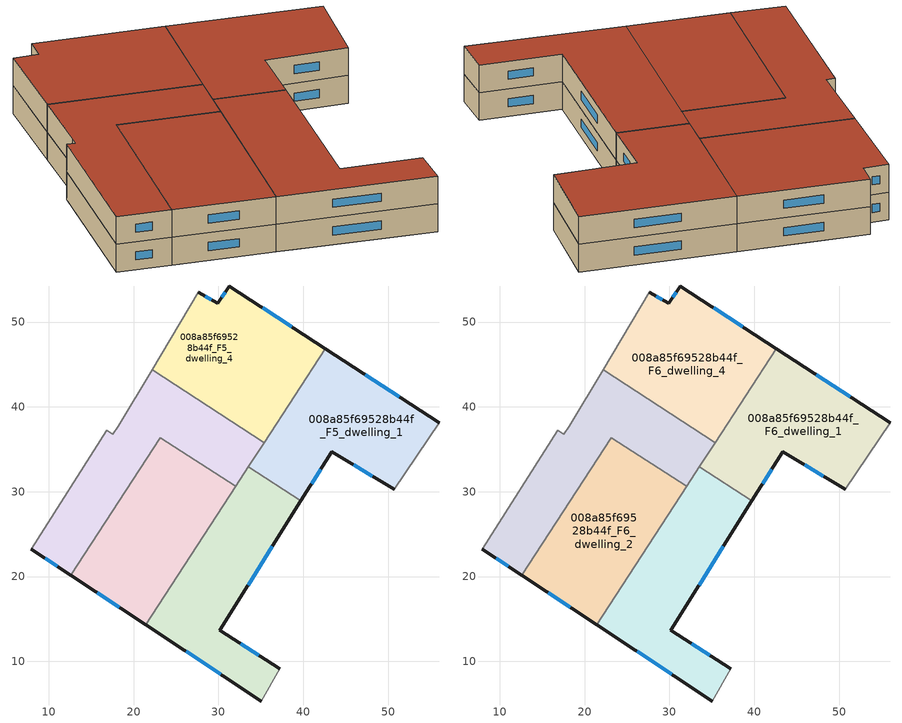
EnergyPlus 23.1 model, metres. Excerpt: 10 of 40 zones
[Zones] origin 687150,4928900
008a85f69528b44f_F5_dwelling_0
 floor to 008a85f69528b44f_F4_dwelling_0 (EU_floor_Construction): 39.72,28.91 30.13,13.66 37.23,9.14 35.07,5.34 22.89,13.38 35,31.98 z15
 floor to 008a85f69528b44f_F4_dwelling_2 (EU_floor_Construction): 33.49,29.66 22.89,13.38 21.43,14.35 32.01,30.62 z15
 floor to 008a85f69528b44f_F4_dwelling_3 (EU_floor_Construction): 35,31.98 33.49,29.66 32.02,30.62 33.53,32.94 z15
 wall outside (EU_wall_Construction): 37.23,9.14 30.13,13.66 39.72,28.91 / 21.43,14.35 35.07,5.34 z15:18
 wall adiabatic (EU_wall_Construction): 35.07,5.34 37.23,9.14 z15:18
 wall to 008a85f69528b44f_F5_dwelling_1 (EU_wall_Construction): 39.72,28.91 33.53,32.94 z15:18
 wall to 008a85f69528b44f_F5_dwelling_2 (EU_wall_Construction): 32.02,30.62 21.43,14.35 z15:18
 wall to 008a85f69528b44f_F5_dwelling_3 (EU_wall_Construction): 33.53,32.94 32.02,30.62 z15:18
 window (EU_Window_Construction): 33.5,19.01 36.36,23.56 / 34.74,10.72 32.62,12.07 / 26.21,11.19 30.29,8.5 z16.05:16.95
008a85f69528b44f_F5_dwelling_1
 floor to 008a85f69528b44f_F4_dwelling_1 (EU_floor_Construction): 56.02,38.13 50.69,30.3 43.36,34.7 40.19,29.65 35.48,32.71 44.07,45.91 z15
 floor to 008a85f69528b44f_F4_dwelling_0 (EU_floor_Construction): 40.19,29.65 39.72,28.91 35,31.98 35.48,32.71 z15
 floor to 008a85f69528b44f_F4_dwelling_3 (EU_floor_Construction): 44.07,45.91 35,31.98 33.53,32.94 42.59,46.87 z15
 wall outside (EU_wall_Construction): 39.72,28.91 43.36,34.7 50.69,30.3 / 56.02,38.13 42.59,46.87 z15:18
 wall adiabatic (EU_wall_Construction): 50.69,30.3 56.02,38.13 z15:18
 wall to 008a85f69528b44f_F5_dwelling_4 (EU_wall_Construction): 42.59,46.87 35.39,35.79 z15:18
 wall to 008a85f69528b44f_F5_dwelling_3 (EU_wall_Construction): 35.39,35.79 33.53,32.94 z15:18
 window (EU_Window_Construction): 45.93,33.15 48.12,31.84 / 41,30.94 42.09,32.67 / 51.31,41.19 47.3,43.8 z16.05:16.95
008a85f69528b44f_F5_dwelling_2
 floor to 008a85f69528b44f_F4_dwelling_2 (EU_floor_Construction): 32.01,30.62 21.43,14.35 15.56,18.22 26.12,34.45 z15
 floor to 008a85f69528b44f_F4_dwelling_4 (EU_floor_Construction): 25.76,33.89 15.56,18.22 12.62,20.16 22.8,35.81 z15
 floor to 008a85f69528b44f_F4_dwelling_5 (EU_floor_Construction): 26.12,34.46 25.76,33.89 22.8,35.81 23.17,36.38 z15
 wall outside (EU_wall_Construction): 12.62,20.16 21.43,14.35 z15:18
 wall to 008a85f69528b44f_F5_dwelling_3 (EU_wall_Construction): 32.02,30.62 23.17,36.38 12.62,20.16 z15:18
 window (EU_Window_Construction): 15.71,18.12 18.34,16.39 z16.05:16.95
008a85f69528b44f_F5_dwelling_3
 floor to 008a85f69528b44f_F4_dwelling_4 (EU_floor_Construction): 22.8,35.81 12.62,20.16 7.94,23.25 16.82,37.25 17.57,36.75 18.19,37.75 18.66,38.51 z15
 floor to 008a85f69528b44f_F4_dwelling_3 (EU_floor_Construction): 35.39,35.79 32.02,30.62 26.12,34.46 29.49,39.63 z15
 floor to 008a85f69528b44f_F4_dwelling_5 (EU_floor_Construction): 29.49,39.63 26.12,34.46 23.17,36.38 22.8,35.81 18.66,38.51 22.18,44.39 z15
 wall outside (EU_wall_Construction): 7.94,23.25 12.62,20.16 z15:18
 wall adiabatic (EU_wall_Construction): 22.18,44.39 18.19,37.75 17.57,36.75 16.82,37.25 7.94,23.25 z15:18
 wall to 008a85f69528b44f_F5_dwelling_4 (EU_wall_Construction): 35.39,35.79 22.18,44.39 z15:18
 window (EU_Window_Construction): 9.58,22.17 10.98,21.24 z16.05:16.95
008a85f69528b44f_F5_dwelling_4
 floor to 008a85f69528b44f_F4_dwelling_3 (EU_floor_Construction): 42.59,46.87 35.39,35.79 29.49,39.63 36.7,50.7 z15
 floor to 008a85f69528b44f_F4_dwelling_5 (EU_floor_Construction): 36.7,50.7 29.49,39.63 22.18,44.39 27.65,53.49 29.94,52.19 31.26,54.25 z15
 wall outside (EU_wall_Construction): 42.59,46.87 31.26,54.25 29.94,52.19 27.65,53.49 z15:18
 wall adiabatic (EU_wall_Construction): 27.65,53.49 22.18,44.39 z15:18
 window (EU_Window_Construction): 29.13,52.64 28.45,53.03 / 30.79,53.52 30.4,52.91 / 38.62,49.46 35.23,51.66 z16.05:16.95
008a85f69528b44f_F6_dwelling_0
 floor to 008a85f69528b44f_F5_dwelling_0 (EU_floor_Construction): 39.72,28.91 30.13,13.66 37.23,9.14 35.07,5.34 21.43,14.35 33.53,32.94 z18
 wall outside (EU_wall_Construction): 37.23,9.14 30.13,13.66 39.72,28.91 / 21.43,14.35 35.07,5.34 z18:21
 wall adiabatic (EU_wall_Construction): 35.07,5.34 37.23,9.14 z18:21
 wall to 008a85f69528b44f_F6_dwelling_1 (EU_wall_Construction): 39.72,28.91 33.53,32.94 z18:21
 wall to 008a85f69528b44f_F6_dwelling_2 (EU_wall_Construction): 32.02,30.62 21.43,14.35 z18:21
 wall to 008a85f69528b44f_F6_dwelling_3 (EU_wall_Construction): 33.53,32.94 32.02,30.62 z18:21
 window (EU_Window_Construction): 33.5,19.01 36.36,23.56 / 34.74,10.72 32.62,12.07 / 26.21,11.19 30.29,8.5 z19.05:19.95
 roof outside (EU_roof_Construction): 37.23,9.14 30.13,13.66 39.72,28.91 33.53,32.94 21.43,14.35 35.07,5.34 z21
008a85f69528b44f_F6_dwelling_1
 floor to 008a85f69528b44f_F5_dwelling_1 (EU_floor_Construction): 56.02,38.13 50.69,30.3 43.36,34.7 39.72,28.91 33.53,32.94 42.59,46.87 z18
 wall outside (EU_wall_Construction): 39.72,28.91 43.36,34.7 50.69,30.3 / 56.02,38.13 42.59,46.87 z18:21
 wall adiabatic (EU_wall_Construction): 50.69,30.3 56.02,38.13 z18:21
 wall to 008a85f69528b44f_F6_dwelling_4 (EU_wall_Construction): 42.59,46.87 35.39,35.79 z18:21
 wall to 008a85f69528b44f_F6_dwelling_3 (EU_wall_Construction): 35.39,35.79 33.53,32.94 z18:21
 window (EU_Window_Construction): 45.93,33.15 48.12,31.84 / 41,30.94 42.09,32.67 / 51.31,41.19 47.3,43.8 z19.05:19.95
 roof outside (EU_roof_Construction): 50.69,30.3 56.02,38.13 42.59,46.87 33.53,32.94 39.72,28.91 43.36,34.7 z21
008a85f69528b44f_F6_dwelling_2
 floor to 008a85f69528b44f_F5_dwelling_2 (EU_floor_Construction): 32.02,30.62 21.43,14.35 12.62,20.16 23.17,36.38 z18
 wall outside (EU_wall_Construction): 12.62,20.16 21.43,14.35 z18:21
 wall to 008a85f69528b44f_F6_dwelling_3 (EU_wall_Construction): 32.02,30.62 23.17,36.38 12.62,20.16 z18:21
 window (EU_Window_Construction): 15.71,18.12 18.34,16.39 z19.05:19.95
 roof outside (EU_roof_Construction): 21.43,14.35 32.02,30.62 23.17,36.38 12.62,20.16 z21
008a85f69528b44f_F6_dwelling_3
 floor to 008a85f69528b44f_F5_dwelling_3 (EU_floor_Construction): 35.39,35.79 32.02,30.62 23.17,36.38 12.62,20.16 7.94,23.25 16.82,37.25 17.57,36.75 18.19,37.75 22.18,44.39 z18
 wall outside (EU_wall_Construction): 7.94,23.25 12.62,20.16 z18:21
 wall adiabatic (EU_wall_Construction): 22.18,44.39 18.19,37.75 17.57,36.75 16.82,37.25 7.94,23.25 z18:21
 wall to 008a85f69528b44f_F6_dwelling_4 (EU_wall_Construction): 35.39,35.79 22.18,44.39 z18:21
 window (EU_Window_Construction): 9.58,22.17 10.98,21.24 z19.05:19.95
 roof outside (EU_roof_Construction): 32.02,30.62 35.39,35.79 22.18,44.39 18.19,37.75 17.57,36.75 16.82,37.25 7.94,23.25 12.62,20.16 23.17,36.38 z21
008a85f69528b44f_F6_dwelling_4
 floor to 008a85f69528b44f_F5_dwelling_4 (EU_floor_Construction): 42.59,46.87 35.39,35.79 22.18,44.39 27.65,53.49 29.94,52.19 31.26,54.25 z18
 wall outside (EU_wall_Construction): 42.59,46.87 31.26,54.25 29.94,52.19 27.65,53.49 z18:21
 wall adiabatic (EU_wall_Construction): 27.65,53.49 22.18,44.39 z18:21
 window (EU_Window_Construction): 29.13,52.64 28.45,53.03 / 30.79,53.52 30.4,52.91 / 38.62,49.46 35.23,51.66 z19.05:19.95
 roof outside (EU_roof_Construction): 35.39,35.79 42.59,46.87 31.26,54.25 29.94,52.19 27.65,53.49 22.18,44.39 z21
[Building]
EU S2 Campaign: North Axis=0; Terrain=City; Solar Distribution=FullExterior
[Site:Location]
Bologna: Latitude=44.5; Longitude=11.25; Time Zone=1; Elevation=37
[SizingPeriod:WeatherFileDays]
AnnualSizingPeriod: Begin Month=1; Begin Day of Month=1; End Month=12; End Day of Month=31; Day of Week for Start Day=Monday; Use Weather File Daylight Saving Period=No; Use Weather File Rain and Snow Indicators=No
[MATERIAL]
EU_InternalMass_Material: Roughness=MediumRough; Thickness=0.1; Conductivity=1; Density=1800; Specific Heat=900; Thermal Absorptance=0.9; Solar Absorptance=0.7; Visible Absorptance=0.7
[MATERIAL:NOMASS] Roughness=MediumRough; Thermal Absorptance=0.9; Solar Absorptance=0.7; Visible Absorptance=0.7
Name | Thermal Resistance
EU_wall_NoMass | 0.890213
EU_roof_NoMass | 0.636128
EU_floor_NoMass | 0.79516
[WINDOWMATERIAL:SIMPLEGLAZINGSYSTEM]
EU_Window_SimpleGlazing: UFactor=4.49146; Solar Heat Gain Coefficient=0.85; Visible Transmittance=0.85
[CONSTRUCTION]
EU_wall_Construction: EU_wall_NoMass
EU_roof_Construction: EU_roof_NoMass
EU_floor_Construction: EU_floor_NoMass
EU_InternalMass_Construction: EU_InternalMass_Material
EU_Window_Construction: EU_Window_SimpleGlazing
[ZONE] Type=1; Multiplier=1; Ceiling Height=autocalculate; Floor Area=autocalculate; Part of Total Floor Area=Yes
Name | Volume
008a85f69528b44f_F5_dwelling_0; 008a85f69528b44f_F6_dwelling_0 | 613.805
008a85f69528b44f_F5_dwelling_1; 008a85f69528b44f_F6_dwelling_1 | 613.761
008a85f69528b44f_F5_dwelling_2; 008a85f69528b44f_F6_dwelling_2 | 613.686
008a85f69528b44f_F5_dwelling_3; 008a85f69528b44f_F6_dwelling_3 | 613.778
008a85f69528b44f_F5_dwelling_4; 008a85f69528b44f_F6_dwelling_4 | 613.734
[INTERNALMASS] Construction=EU_InternalMass_Construction
Name | Zone or ZoneList | Surface Area
008a85f69528b44f_F5_dwelling_0_EU_InternalMass | 008a85f69528b44f_F5_dwelling_0 | 204.601
008a85f69528b44f_F5_dwelling_1_EU_InternalMass | 008a85f69528b44f_F5_dwelling_1 | 204.587
008a85f69528b44f_F5_dwelling_2_EU_InternalMass | 008a85f69528b44f_F5_dwelling_2 | 204.56
008a85f69528b44f_F5_dwelling_3_EU_InternalMass | 008a85f69528b44f_F5_dwelling_3 | 204.593
008a85f69528b44f_F5_dwelling_4_EU_InternalMass | 008a85f69528b44f_F5_dwelling_4 | 204.58
008a85f69528b44f_F6_dwelling_0_EU_InternalMass | 008a85f69528b44f_F6_dwelling_0 | 204.601
008a85f69528b44f_F6_dwelling_1_EU_InternalMass | 008a85f69528b44f_F6_dwelling_1 | 204.587
008a85f69528b44f_F6_dwelling_2_EU_InternalMass | 008a85f69528b44f_F6_dwelling_2 | 204.56
008a85f69528b44f_F6_dwelling_3_EU_InternalMass | 008a85f69528b44f_F6_dwelling_3 | 204.593
008a85f69528b44f_F6_dwelling_4_EU_InternalMass | 008a85f69528b44f_F6_dwelling_4 | 204.58
[OTHEREQUIPMENT] Fuel Type=Electricity; Design Level Calculation Method=Watts/Area; Power per Zone Floor Area=1; Fraction Latent=0; Fraction Radiant=0; Fraction Lost=0; Carbon Dioxide Generation Rate=0; EndUse Subcategory=EU_Step8_InternalGains
Name | Zone or ZoneList or Space or SpaceList | Schedule
EU_Step8_InternalGain_008a85f69528b44f_F5_dwelling_0_f000 | 008a85f69528b44f_F5_dwelling_0 | EU_Step8_GainSchedule_008a85f69528b44f_F5_dwelling_0_f000
EU_Step8_InternalGain_008a85f69528b44f_F5_dwelling_1_f000 | 008a85f69528b44f_F5_dwelling_1 | EU_Step8_GainSchedule_008a85f69528b44f_F5_dwelling_1_f000
EU_Step8_InternalGain_008a85f69528b44f_F5_dwelling_2_f000 | 008a85f69528b44f_F5_dwelling_2 | EU_Step8_GainSchedule_008a85f69528b44f_F5_dwelling_2_f000
EU_Step8_InternalGain_008a85f69528b44f_F5_dwelling_3_f000 | 008a85f69528b44f_F5_dwelling_3 | EU_Step8_GainSchedule_008a85f69528b44f_F5_dwelling_3_f000
EU_Step8_InternalGain_008a85f69528b44f_F5_dwelling_4_f000 | 008a85f69528b44f_F5_dwelling_4 | EU_Step8_GainSchedule_008a85f69528b44f_F5_dwelling_4_f000
EU_Step8_InternalGain_008a85f69528b44f_F6_dwelling_0_f000 | 008a85f69528b44f_F6_dwelling_0 | EU_Step8_GainSchedule_008a85f69528b44f_F6_dwelling_0_f000
EU_Step8_InternalGain_008a85f69528b44f_F6_dwelling_1_f000 | 008a85f69528b44f_F6_dwelling_1 | EU_Step8_GainSchedule_008a85f69528b44f_F6_dwelling_1_f000
EU_Step8_InternalGain_008a85f69528b44f_F6_dwelling_2_f000 | 008a85f69528b44f_F6_dwelling_2 | EU_Step8_GainSchedule_008a85f69528b44f_F6_dwelling_2_f000
EU_Step8_InternalGain_008a85f69528b44f_F6_dwelling_3_f000 | 008a85f69528b44f_F6_dwelling_3 | EU_Step8_GainSchedule_008a85f69528b44f_F6_dwelling_3_f000
EU_Step8_InternalGain_008a85f69528b44f_F6_dwelling_4_f000 | 008a85f69528b44f_F6_dwelling_4 | EU_Step8_GainSchedule_008a85f69528b44f_F6_dwelling_4_f000
[ZONEVENTILATION:DESIGNFLOWRATE] Schedule=EU_AlwaysOn; Design Flow Rate Calculation Method=AirChanges/Hour; Air Changes per Hour=0.718634; Ventilation Type=Natural; Fan Pressure Rise=0; Fan Total Efficiency=1; Constant Term Coefficient=1; Temperature Term Coefficient=0; Velocity Term Coefficient=0; Velocity Squared Term Coefficient=0; Minimum Indoor Temperature=-100; Maximum Indoor Temperature=100; Delta Temperature=-100; Minimum Outdoor Temperature=-100; Maximum Outdoor Temperature=100; Maximum Wind Speed=40
Name | Zone or ZoneList or Space or SpaceList
EU_ConstantAir_008a85f69528b44f_F5_dwelling_0 | 008a85f69528b44f_F5_dwelling_0
EU_ConstantAir_008a85f69528b44f_F5_dwelling_1 | 008a85f69528b44f_F5_dwelling_1
EU_ConstantAir_008a85f69528b44f_F5_dwelling_2 | 008a85f69528b44f_F5_dwelling_2
EU_ConstantAir_008a85f69528b44f_F5_dwelling_3 | 008a85f69528b44f_F5_dwelling_3
EU_ConstantAir_008a85f69528b44f_F5_dwelling_4 | 008a85f69528b44f_F5_dwelling_4
EU_ConstantAir_008a85f69528b44f_F6_dwelling_0 | 008a85f69528b44f_F6_dwelling_0
EU_ConstantAir_008a85f69528b44f_F6_dwelling_1 | 008a85f69528b44f_F6_dwelling_1
EU_ConstantAir_008a85f69528b44f_F6_dwelling_2 | 008a85f69528b44f_F6_dwelling_2
EU_ConstantAir_008a85f69528b44f_F6_dwelling_3 | 008a85f69528b44f_F6_dwelling_3
EU_ConstantAir_008a85f69528b44f_F6_dwelling_4 | 008a85f69528b44f_F6_dwelling_4
[HVACTEMPLATE:THERMOSTAT] Constant Heating Setpoint=20; Constant Cooling Setpoint=50
EU_HeatOnly_008a85f69528b44f_F2_dwelling_2; EU_HeatOnly_008a85f69528b44f_F2_dwelling_3; EU_HeatOnly_008a85f69528b44f_F2_dwelling_4; EU_HeatOnly_008a85f69528b44f_F2_dwelling_5; EU_HeatOnly_008a85f69528b44f_F3_dwelling_0; EU_HeatOnly_008a85f69528b44f_F3_dwelling_1; EU_HeatOnly_008a85f69528b44f_F3_dwelling_2; EU_HeatOnly_008a85f69528b44f_F3_dwelling_3; EU_HeatOnly_008a85f69528b44f_F3_dwelling_4; EU_HeatOnly_008a85f69528b44f_F3_dwelling_5; EU_HeatOnly_008a85f69528b44f_F4_dwelling_0; EU_HeatOnly_008a85f69528b44f_F4_dwelling_1; EU_HeatOnly_008a85f69528b44f_F4_dwelling_2; EU_HeatOnly_008a85f69528b44f_F4_dwelling_3; EU_HeatOnly_008a85f69528b44f_F4_dwelling_4; EU_HeatOnly_008a85f69528b44f_F4_dwelling_5; EU_HeatOnly_008a85f69528b44f_F5_dwelling_0; EU_HeatOnly_008a85f69528b44f_F5_dwelling_1; EU_HeatOnly_008a85f69528b44f_F5_dwelling_2; EU_HeatOnly_008a85f69528b44f_F5_dwelling_3; EU_HeatOnly_008a85f69528b44f_F5_dwelling_4; EU_HeatOnly_008a85f69528b44f_F6_dwelling_0; EU_HeatOnly_008a85f69528b44f_F6_dwelling_1; EU_HeatOnly_008a85f69528b44f_F6_dwelling_2; EU_HeatOnly_008a85f69528b44f_F6_dwelling_3; EU_HeatOnly_008a85f69528b44f_F6_dwelling_4
[HVACTEMPLATE:ZONE:IDEALLOADSAIRSYSTEM] System Availability Schedule=EU_AlwaysOn; Maximum Heating Supply Air Temperature=50; Minimum Cooling Supply Air Temperature=13; Maximum Heating Supply Air Humidity Ratio=0.0156; Minimum Cooling Supply Air Humidity Ratio=0.0077; Heating Limit=NoLimit; Cooling Limit=NoLimit; Heating Availability Schedule=EU_AlwaysOn; Cooling Availability Schedule=EU_CoolingOff; Dehumidification Control Type=ConstantSensibleHeatRatio; Cooling Sensible Heat Ratio=0.7; Dehumidification Setpoint=60; Humidification Control Type=None; Humidification Setpoint=30; Outdoor Air Method=None; Outdoor Air Flow Rate per Person=0.00944; Outdoor Air Flow Rate per Zone Floor Area=0; Outdoor Air Flow Rate per Zone=0; Demand Controlled Ventilation Type=None; Outdoor Air Economizer Type=NoEconomizer; Heat Recovery Type=None; Sensible Heat Recovery Effectiveness=0.7; Latent Heat Recovery Effectiveness=0.65
Name | Template Thermostat
008a85f69528b44f_F5_dwelling_0 | EU_HeatOnly_008a85f69528b44f_F5_dwelling_0
008a85f69528b44f_F5_dwelling_1 | EU_HeatOnly_008a85f69528b44f_F5_dwelling_1
008a85f69528b44f_F5_dwelling_2 | EU_HeatOnly_008a85f69528b44f_F5_dwelling_2
008a85f69528b44f_F5_dwelling_3 | EU_HeatOnly_008a85f69528b44f_F5_dwelling_3
008a85f69528b44f_F5_dwelling_4 | EU_HeatOnly_008a85f69528b44f_F5_dwelling_4
008a85f69528b44f_F6_dwelling_0 | EU_HeatOnly_008a85f69528b44f_F6_dwelling_0
008a85f69528b44f_F6_dwelling_1 | EU_HeatOnly_008a85f69528b44f_F6_dwelling_1
008a85f69528b44f_F6_dwelling_2 | EU_HeatOnly_008a85f69528b44f_F6_dwelling_2
008a85f69528b44f_F6_dwelling_3 | EU_HeatOnly_008a85f69528b44f_F6_dwelling_3
008a85f69528b44f_F6_dwelling_4 | EU_HeatOnly_008a85f69528b44f_F6_dwelling_4
[SIZING:ZONE] Zone Cooling Design Supply Air Temperature Input Method=SupplyAirTemperature; Zone Cooling Design Supply Air Temperature=13; Zone Heating Design Supply Air Temperature Input Method=SupplyAirTemperature; Zone Heating Design Supply Air Temperature=50; Zone Cooling Design Supply Air Humidity Ratio=0.008; Zone Heating Design Supply Air Humidity Ratio=0.008; Cooling Design Air Flow Method=DesignDay; Cooling Design Air Flow Rate=0; Cooling Minimum Air Flow per Zone Floor Area=0.000762; Cooling Minimum Air Flow=0; Cooling Minimum Air Flow Fraction=0.2; Heating Design Air Flow Method=DesignDay; Heating Design Air Flow Rate=0; Heating Maximum Air Flow per Zone Floor Area=0.002032; Heating Maximum Air Flow=0.141576; Heating Maximum Air Flow Fraction=0.3; Account for Dedicated Outdoor Air System=No; Dedicated Outdoor Air System Control Strategy=NeutralSupplyAir; Dedicated Outdoor Air Low Setpoint Temperature for Design=autosize; Dedicated Outdoor Air High Setpoint Temperature for Design=autosize; Zone Load Sizing Method=Sensible Load Only No Latent Load; Zone Latent Cooling Design Supply Air Humidity Ratio Input Method=HumidityRatioDifference; Zone Cooling Design Supply Air Humidity Ratio Difference=0.005; Zone Latent Heating Design Supply Air Humidity Ratio Input Method=HumidityRatioDifference; Zone Humidification Design Supply Air Humidity Ratio Difference=0.005
008a85f69528b44f_F5_dwelling_0; 008a85f69528b44f_F5_dwelling_1; 008a85f69528b44f_F5_dwelling_2; 008a85f69528b44f_F5_dwelling_3; 008a85f69528b44f_F5_dwelling_4; 008a85f69528b44f_F6_dwelling_0; 008a85f69528b44f_F6_dwelling_1; 008a85f69528b44f_F6_dwelling_2; 008a85f69528b44f_F6_dwelling_3; 008a85f69528b44f_F6_dwelling_4
[SCHEDULE:CONSTANT]
Name | Hourly Value
EU_AlwaysOn | 1
EU_CoolingOff | 0
[SCHEDULE:FILE] Column Number=1; Rows to Skip at Top=0; Number of Hours of Data=8760; Column Separator=Comma; Interpolate to Timestep=No; Minutes per Item=60; Adjust Schedule for Daylight Savings=Yes
Name | File
EU_Step8_GainSchedule_008a85f69528b44f_F5_dwelling_0_f000 | ../../schedules/008a85f69528b44f/008a85f69528b44f_F5_dwelling_0_f000_gain.csv
EU_Step8_GainSchedule_008a85f69528b44f_F5_dwelling_1_f000 | ../../schedules/008a85f69528b44f/008a85f69528b44f_F5_dwelling_1_f000_gain.csv
EU_Step8_GainSchedule_008a85f69528b44f_F5_dwelling_2_f000 | ../../schedules/008a85f69528b44f/008a85f69528b44f_F5_dwelling_2_f000_gain.csv
EU_Step8_GainSchedule_008a85f69528b44f_F5_dwelling_3_f000 | ../../schedules/008a85f69528b44f/008a85f69528b44f_F5_dwelling_3_f000_gain.csv
EU_Step8_GainSchedule_008a85f69528b44f_F5_dwelling_4_f000 | ../../schedules/008a85f69528b44f/008a85f69528b44f_F5_dwelling_4_f000_gain.csv
EU_Step8_GainSchedule_008a85f69528b44f_F6_dwelling_0_f000 | ../../schedules/008a85f69528b44f/008a85f69528b44f_F6_dwelling_0_f000_gain.csv
EU_Step8_GainSchedule_008a85f69528b44f_F6_dwelling_1_f000 | ../../schedules/008a85f69528b44f/008a85f69528b44f_F6_dwelling_1_f000_gain.csv
EU_Step8_GainSchedule_008a85f69528b44f_F6_dwelling_2_f000 | ../../schedules/008a85f69528b44f/008a85f69528b44f_F6_dwelling_2_f000_gain.csv
EU_Step8_GainSchedule_008a85f69528b44f_F6_dwelling_3_f000 | ../../schedules/008a85f69528b44f/008a85f69528b44f_F6_dwelling_3_f000_gain.csv
EU_Step8_GainSchedule_008a85f69528b44f_F6_dwelling_4_f000 | ../../schedules/008a85f69528b44f/008a85f69528b44f_F6_dwelling_4_f000_gain.csv
